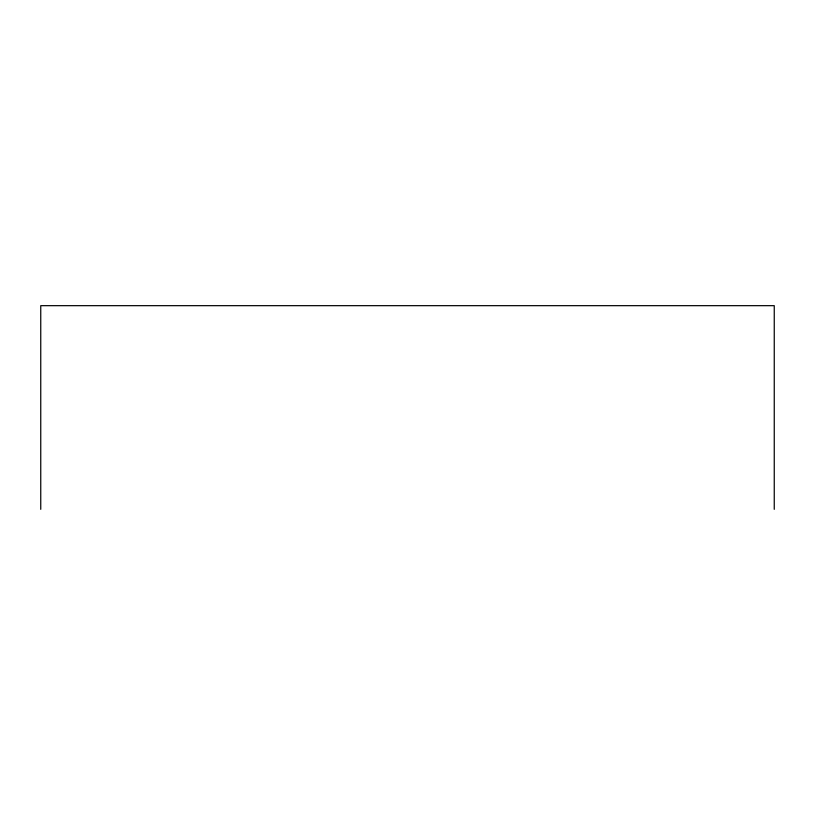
<?xml version="1.0" encoding="UTF-8"?>
<svg xmlns="http://www.w3.org/2000/svg" width="815" height="815" viewBox="0 0 815 815"><rect width="100%" height="100%" fill="white"/><g stroke="black" fill="none" stroke-linecap="round" stroke-linejoin="round"><path stroke-width="1.22" d="M774.25 509.334L774.25 305.666L40.75 305.666L40.75 509.334"/></g></svg>
